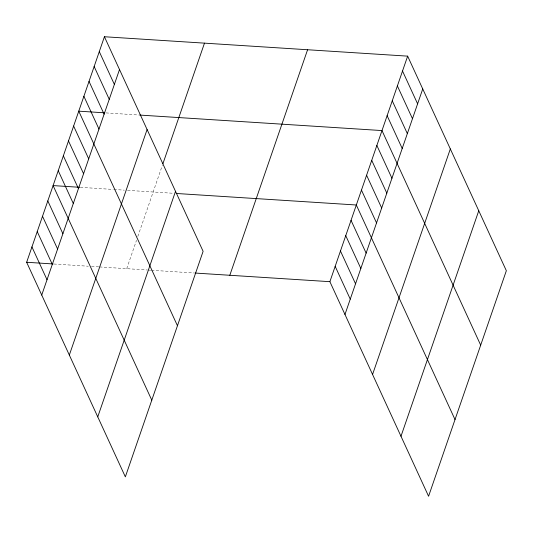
<?xml version="1.0" encoding="UTF-8"?>
<svg xmlns="http://www.w3.org/2000/svg" width="533" height="533" viewBox="0 0 533 533"><rect width="100%" height="100%" fill="white"/><g stroke="black" fill="none" stroke-linecap="round" stroke-linejoin="round"><path stroke-width="0.4" stroke-dasharray="2.67 2" d="M126.714 268.672L136.501 240.303M137.82 236.465L162.345 165.357M105.974 112.909L138.793 115.008M80.31 187.33L113.129 189.435M113.935 189.481L124.342 190.148M127.54 190.354L173.778 193.312M53.866 264.008L88.291 266.214M91.496 266.42L98.698 266.88M99.498 266.933L147.335 269.991M148.161 270.044L150.639 270.204M151.459 270.258L194.352 273.003"/><path stroke-width="0.8" d="M104.421 36.744L203.113 251.323L125.348 476.855L26.65 262.269L104.421 36.744L407.652 56.145L506.35 270.731L428.579 496.256L329.887 281.677L407.652 56.145M41.734 295.069L119.505 69.543M69.33 355.058L147.095 129.532M162.885 163.791L204.485 43.146M97.752 416.866L175.524 191.334M229.816 275.275L307.588 49.742M344.971 314.477L422.742 88.944M372.56 374.466L450.332 148.934M400.989 436.267L478.761 210.742M104.375 112.803L78.757 111.164L177.456 325.75M139.599 115.061L381.988 130.572L480.686 345.157M79.51 187.283L53.093 185.591L151.792 400.17M176.25 193.472L356.324 204.998L455.022 419.578M26.65 262.269L53.067 263.962M195.178 273.056L329.887 281.677M402.522 71.036L417.605 103.835M397.385 85.92L412.475 118.719M392.255 100.804L407.339 133.603M387.125 115.688L402.208 148.487M376.858 145.456L391.942 178.255M371.721 160.34L386.811 193.139M366.591 175.224L381.675 208.023M361.461 190.114L376.545 222.914M351.034 220.336L366.124 253.128M345.75 235.666L360.834 268.465M340.46 251.003L355.544 283.803M335.17 266.34L350.261 299.14M99.285 51.628L114.375 84.427M94.154 66.512L109.238 99.311M89.018 81.396L104.108 114.195M83.888 96.28L98.971 129.079M73.621 126.048L88.711 158.847M68.49 140.939L83.574 173.731M63.36 155.823L78.444 188.622M58.224 170.707L73.307 203.506M47.803 200.928L62.887 233.727M42.513 216.265L57.604 249.058M37.223 231.595L52.314 264.395M31.94 246.932L47.024 279.732"/></g></svg>
